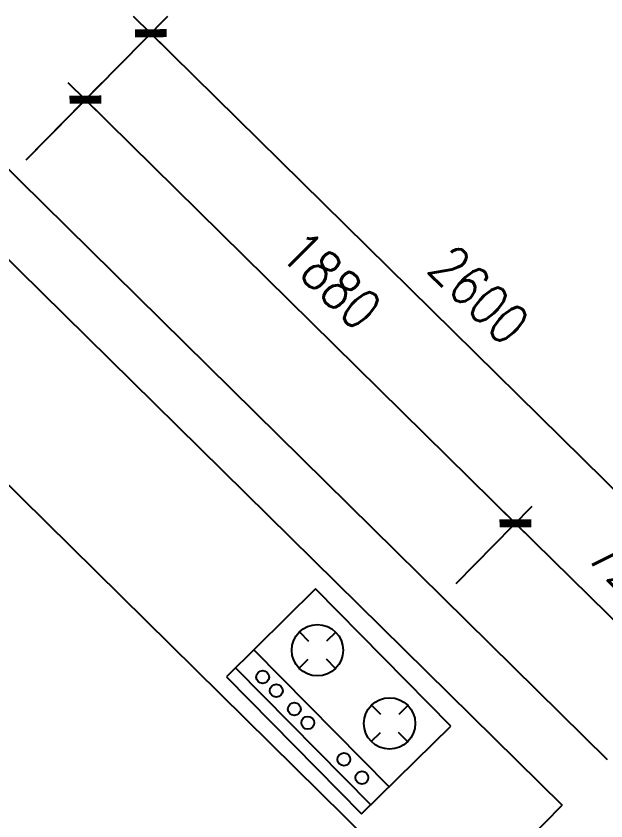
# Model space of a CAD drawing. Extents: x -357449 to -117302, y 127569 to 244935.
# Drawn here: x -250522 to -246848, y 219696 to 224709 of the extents above; entities that cross this region are included whole.
import ezdxf

# ---------------------------------------------------------------- set-up
doc = ezdxf.new("R2010")
doc.units = 0
doc.header["$MEASUREMENT"] = 0
doc.layers.get('0').update_dxf_attribs({"linetype": 'CONTINUOUS'})
doc.layers.get('DEFPOINTS').update_dxf_attribs({"linetype": 'CONTINUOUS'})
for name, color, linetype in [('1', 8, 'CONTINUOUS'), ('WALL', 1, 'CONTINUOUS'), ('WINDOWS', 4, 'CONTINUOUS')]:
    doc.layers.add(name, color=color, linetype=linetype)
doc.styles.add('DIM_FONT', font='SIMPLEX.shx', dxfattribs={"width": 0.8})
doc.dimstyles.get("Standard").update_dxf_attribs({"dimtxt": 375, "dimasz": 1, "dimexe": 150, "dimexo": 0, "dimgap": 200, "dimtad": 1, "dimdec": 0, "dimzin": 0, "dimdsep": 46, "dimtxsty": 'DIM_FONT', "dimblk1": '_DIMX', "dimblk2": '_DIMX', "dimsah": 1, "dimcen": 200, "dimclrd": 256, "dimclre": 256, "dimclrt": 4, "dimadec": 0, "dimazin": 0, "dimtfac": 1, "dimtdec": 0, "dimtix": 1, "dimtmove": 2, "dimatfit": 3, "dimldrblk": '_DIMX', "dimfxl": 0, "dimtolj": 1, "dimtzin": 0, "dimarcsym": 0})

# ---------------------------------------------------------------- blocks, each defined once
blk = doc.blocks.new('A$C58910DAE')
for p, q in [((0, 600), (0, 0)), ((389.6, 600), (0, 600)), ((269.6, 0), (269.6, 600)), ((349.6, 0), (349.6, 600)), ((389.6, 0), (389.6, 600)), ((129.6, 540), (129.6, 500)), ((49.6, 460), (89.6, 460)), ((209.6, 460), (169.6, 460)), ((129.6, 380), (129.6, 420)), ((129.6, 220), (129.6, 180)), ((49.6, 140), (89.6, 140)), ((209.6, 140), (169.6, 140)), ((129.6, 60), (129.6, 100)), ((0, 0), (389.6, 0))]:
    blk.add_line(p, q)
for centre, radius in [((129.6, 460), 80), ((309.6, 520), 20), ((309.6, 440), 20), ((309.6, 280), 20), ((309.6, 220), 20), ((129.6, 140), 80), ((309.6, 140), 20), ((309.6, 80), 20)]:
    blk.add_circle(centre, radius)
blk = doc.blocks.new('_DIMX')
blk.add_line((-150, 0), (150, 0))
at = {"const_width": 50}
blk.add_lwpolyline([(-70, -70), (70, 70)], dxfattribs=at)
blk = doc.blocks.new('*D449')
at = {"linetype": 'ByBlock'}
for p, q in [((-284588.5, 145551.8), (-284113.4, 146034)), ((-284217.9, 145926.5), (-283193.8, 144917.3)), ((-283563, 144541.2), (-283087.8, 145023.4))]:
    blk.add_line(p, q, dxfattribs=at)
at = {"layer": 'DEFPOINTS', "color": 0, "linetype": 'ByBlock'}
for p in [(-284588.5, 145551.8), (-283193.1, 144916.6), (-283563, 144541.2)]:
    blk.add_point(p, dxfattribs=at)
at = {"linetype": 'ByBlock'}
for p, rotation in [((-284218.6, 145927.2), 135.4212849044931), ((-283193.1, 144916.6), 315.4212849044931)]:
    blk.add_blockref('_DIMX', p, dxfattribs=dict(at, rotation=rotation))
at = {"color": 4, "linetype": 'ByBlock', "insert": (-283512.8, 145617.8), "char_height": 250, "attachment_point": 5, "rotation": 315.4213, "style": 'DIM_FONT'}
blk.add_mtext('\\A1;720', dxfattribs=at)
blk = doc.blocks.new('*D450')
at = {"linetype": 'ByBlock'}
for p, q in [((-287266.9, 148191), (-286384.3, 149086.6)), ((-282786.4, 145330.7), (-286488.9, 148979.1)), ((-283563, 144541.2), (-282680.4, 145436.8))]:
    blk.add_line(p, q, dxfattribs=at)
at = {"layer": 'DEFPOINTS', "color": 0, "linetype": 'ByBlock'}
for p in [(-286489.6, 148979.8), (-287266.9, 148191), (-283563, 144541.2)]:
    blk.add_point(p, dxfattribs=at)
at = {"linetype": 'ByBlock'}
for p, rotation in [((-286489.6, 148979.8), 135.421284904494), ((-282785.7, 145330), 315.421284904494)]:
    blk.add_blockref('_DIMX', p, dxfattribs=dict(at, rotation=rotation))
at = {"color": 4, "linetype": 'ByBlock', "insert": (-284444.7, 147350.7), "char_height": 250, "attachment_point": 5, "rotation": 315.4213, "style": 'DIM_FONT'}
blk.add_mtext('\\A1;2600', dxfattribs=at)
blk = doc.blocks.new('*D451')
at = {"linetype": 'ByBlock'}
for p, q in [((-287266.9, 148191), (-286791.7, 148673.2)), ((-284219.4, 145927.9), (-286896.3, 148565.7)), ((-284588.5, 145551.8), (-284113.4, 146034))]:
    blk.add_line(p, q, dxfattribs=at)
at = {"layer": 'DEFPOINTS', "color": 0, "linetype": 'ByBlock'}
for p in [(-286897, 148566.4), (-287266.9, 148191), (-284588.5, 145551.8)]:
    blk.add_point(p, dxfattribs=at)
at = {"linetype": 'ByBlock'}
for p, rotation in [((-286897, 148566.4), 135.4212849044944), ((-284218.6, 145927.2), 315.4212849044944)]:
    blk.add_blockref('_DIMX', p, dxfattribs=dict(at, rotation=rotation))
at = {"color": 4, "linetype": 'ByBlock', "insert": (-285364.8, 147442.7), "char_height": 250, "attachment_point": 5, "rotation": 315.4213, "style": 'DIM_FONT'}
blk.add_mtext('\\A1;1880', dxfattribs=at)

msp = doc.modelspace()

# ---------------------------------------------------------------- linework, layer by layer
at = {"layer": '1'}
msp.add_line((-250672.2, 221888.73), (-247823.05, 219081.18), dxfattribs=at)
at = {"layer": 'WALL'}
for p, q in [((-251029.27, 224206.08), (-246840.41, 220078.38)), ((-250682.6, 223302.91), (-247121.17, 219793.46)), ((-248964.99, 217922.33), (-247121.17, 219793.46))]:
    msp.add_line(p, q, dxfattribs=at)

# ---------------------------------------------------------------- block references
at = {"layer": '1', "xscale": 2, "yscale": 2, "zscale": 2, "rotation": 224.5787151}
msp.add_blockref('A$C58910DAE', (-248657.01, 221140.97), dxfattribs=at)

# ---------------------------------------------------------------- dimensions: what is measured, and where the dimension line sits
at = {"layer": 'WINDOWS'}
for p1, p2, distance, picture, middle in [((-246756.28, 220163.75), (-250460.17, 223813.57), -1107.36, '*D450', (-247637.96, 222973.3)), ((-247781.85, 221174.35), (-250460.17, 223813.57), -527, '*D451', (-248558.1, 223065.22)), ((-247781.85, 221174.35), (-246756.28, 220163.75), 527, '*D449', (-246706.15, 221240.31))]:
    dim = msp.add_aligned_dim(p1=p1, p2=p2, distance=distance, dimstyle='Standard', override={"dimtxt": 250, "dimgap": 150, "dimlfac": 0.5, "dimblk": '_DIMX'}, dxfattribs=at)
    dim.commit()
    dim.dimension.update_dxf_attribs({"geometry": picture, "text_midpoint": middle, "insert": (36806.69, 75622.56)})

doc.saveas('drawing.dxf')
